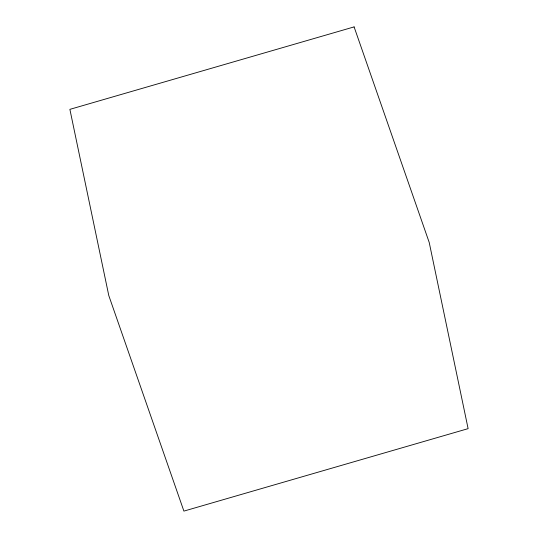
<?xml version="1.0" encoding="UTF-8"?>
<svg xmlns="http://www.w3.org/2000/svg" width="538" height="538" viewBox="0 0 538 538"><rect width="100%" height="100%" fill="white"/><g stroke="black" fill="none" stroke-linecap="round" stroke-linejoin="round"><path stroke-width="0.81" d="M354.098 26.9L69.886 109.355L108.784 295.544L183.902 511.1L468.114 428.645L429.216 242.456L354.098 26.9"/></g></svg>
